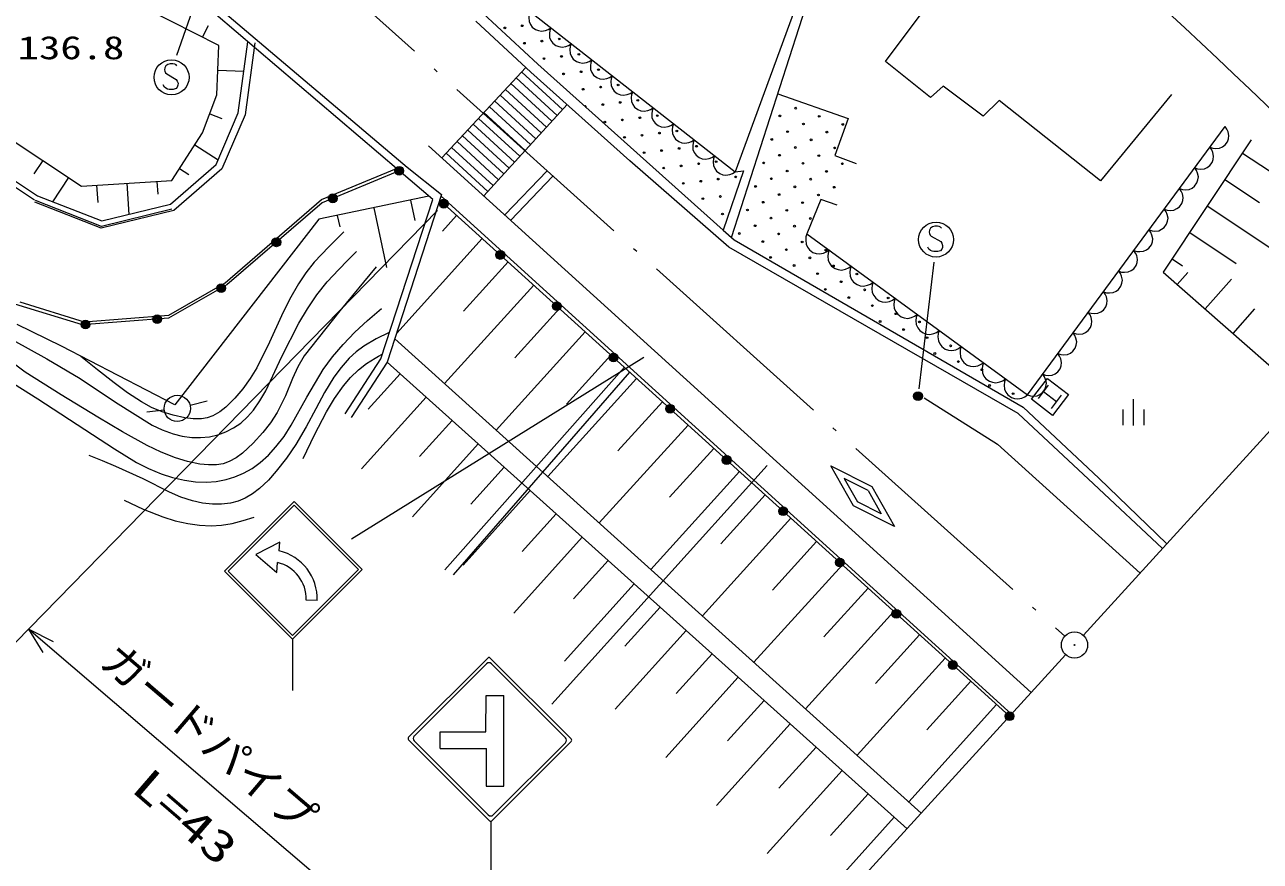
# Model space of a CAD drawing. Units: millimetres, scale not verified. Extents: x -625 to 649156, y -131660 to 228340.
# Drawn here: x 470498 to 540718, y 86480 to 134038 of the extents above; entities that cross this region are included whole.
import ezdxf
from ezdxf.enums import TextEntityAlignment as Align

# ---------------------------------------------------------------- set-up
doc = ezdxf.new("R2010")
doc.units = ezdxf.units.MM
doc.header["$LTSCALE"] = 1000
doc.linetypes.add('LONG_DASHED_DOTTED', pattern=[15.25, 12, -1.5, 0.25, -1.5])
for name, color, linetype, lineweight in [('S-BGD', 7, 'Continuous', 13), ('S-BGD-HTXT', 6, 'Continuous', 13), ('S-BMK', 2, 'LONG_DASHED_DOTTED', 13)]:
    doc.layers.add(name, color=color, linetype=linetype, lineweight=lineweight)
doc.styles.add('ＭＳ ゴシック', font='')
doc.styles.get('ＭＳ ゴシック').set_extended_font_data('MS Gothic')

# ---------------------------------------------------------------- blocks, each defined once
blk = doc.blocks.new('BUHIN1')
at = {"color": 2, "linetype": 'Continuous', "lineweight": 13}
for radius in [746, 22.5]:
    blk.add_circle((0, 0), radius, dxfattribs=at)
blk = doc.blocks.new('BUHIN13')
at = {"color": 7, "linetype": 'Continuous', "lineweight": 13}
blk.add_lwpolyline([(310, 645), (255, 705), (180, 740), (75, 760), (-80, 760), (-210, 725), (-320, 650), (-385, 540), (-390, 425), (-385, 350), (-345, 250), (-275, 195), (270, -120), (330, -210), (370, -335), (360, -455), (325, -550), (255, -640), (100, -685), (-130, -685), (-230, -670), (-325, -625), (-405, -550), (-475, -435)], dxfattribs=at)
blk.add_circle((0, 0), 995, dxfattribs=at)
blk = doc.blocks.new('BUHIN15')
at = {"color": 7, "linetype": 'Continuous', "lineweight": 13}
for radius in [249, 220, 191, 161, 132, 97.5, 67.5, 38.8, 7.5]:
    blk.add_circle((0, 0), radius, dxfattribs=at)
blk = doc.blocks.new('BUHIN16')
at = {"color": 7, "linetype": 'Continuous', "lineweight": 13}
for radius in [249, 220, 191, 161, 132, 97.5, 67.5, 38.8, 7.5]:
    blk.add_circle((0, 0), radius, dxfattribs=at)
blk = doc.blocks.new('BUHIN19')
at = {"color": 7, "linetype": 'Continuous', "lineweight": 13}
for radius in [249, 220, 191, 161, 132, 97.5, 67.5, 38.8, 7.5]:
    blk.add_circle((0, 0), radius, dxfattribs=at)
blk = doc.blocks.new('BUHIN58')
at = {"color": 7, "linetype": 'Continuous', "lineweight": 13}
blk.add_circle((0, 0), 746, dxfattribs=at)
blk = doc.blocks.new('BUHIN59')
at = {"color": 7, "linetype": 'Continuous', "lineweight": 13}
for p, q in [((0, 750), (0, -750)), ((-600, 154), (-600, -746)), ((600, 154), (600, -746))]:
    blk.add_line(p, q, dxfattribs=at)
blk = doc.blocks.new('BUHIN61')
at = {"color": 7, "linetype": 'Continuous', "lineweight": 13}
for centre, radius in [((0, 0), 250), ((0, 0), 219), ((0, 0), 188), ((0, 0), 156), ((0, 0), 125), ((0, 0), 93.8), ((0, -1), 62.5), ((0, 0), 31.2)]:
    blk.add_circle(centre, radius, dxfattribs=at)
blk = doc.blocks.new('BUHIN66')
at = {"color": 7, "linetype": 'Continuous', "lineweight": 13}
blk.add_lwpolyline([(-582, 455), (-643, 287), (-662, 119), (-649, -98), (-575, -268), (-473, -418), (-292, -559), (-121, -623), (61, -653), (275, -614), (431, -553), (582, -455)], dxfattribs=at)
blk = doc.blocks.new('BUHIN67')
at = {"color": 7, "linetype": 'Continuous', "lineweight": 13}
blk.add_lwpolyline([(-627, 458), (-685, 279), (-699, 102), (-677, -125), (-595, -301), (-482, -455), (-287, -597), (-106, -658), (87, -683), (310, -635), (471, -565), (627, -458)], dxfattribs=at)
blk = doc.blocks.new('BUHIN68')
at = {"color": 7, "linetype": 'Continuous', "lineweight": 13}
blk.add_lwpolyline([(-432, -587), (-265, -642), (-98, -656), (115, -637), (280, -559), (426, -454), (560, -272), (617, -102), (642, 79), (597, 289), (532, 440), (432, 587)], dxfattribs=at)

msp = doc.modelspace()

# ---------------------------------------------------------------- linework, layer by layer
at = {"layer": 'S-BGD'}
for p, q in [((481530, 132857), (452130, 147832)), ((519413, 131945), (524690, 139037)), ((480658, 136700), (479128, 132282)), ((496904, 136602), (510869, 125675)), ((510662, 121936), (515120, 135777)), ((514568, 135766), (510869, 125675)), ((481623, 134919), (492236, 125932)), ((491759, 125755), (481363, 134615)), ((499257, 131346), (496140, 134244)), ((496548, 134684), (499662, 131789)), ((480611, 133325), (480949, 133990)), ((481423, 130051), (481530, 132857)), ((482631, 129031), (483180, 133067)), ((483576, 133013), (483020, 128924)), ((481476, 131454), (482953, 131398)), ((494210, 126468), (498979, 131604)), ((501062, 129214), (498742, 131349)), ((504882, 126301), (499257, 131346)), ((499662, 131789), (510186, 122350)), ((521976, 129901), (519413, 131945)), ((500455, 128550), (498130, 130690)), ((498436, 131020), (500759, 128882)), ((480606, 127887), (481423, 130051)), ((499848, 127885), (497518, 130030)), ((497824, 130360), (500151, 128217)), ((513292, 130101), (517291, 128704)), ((522690, 130550), (521976, 129901)), ((524961, 128830), (522690, 130550)), ((535669, 130063), (531645, 125164)), ((501320, 129496), (496584, 124314)), ((496905, 129371), (499241, 127221)), ((497211, 129701), (499544, 127553)), ((525870, 129739), (524961, 128830)), ((531645, 125164), (525870, 129739)), ((481015, 128969), (481699, 128711)), ((481377, 126087), (482631, 129031)), ((483020, 128924), (481709, 125846)), ((496293, 128711), (498633, 126557)), ((496599, 129041), (498937, 126889)), ((517291, 128704), (516545, 126595)), ((478866, 125188), (480606, 127887)), ((495680, 128052), (498026, 125892)), ((495986, 128382), (498330, 126225)), ((527486, 112993), (538719, 128246)), ((469324, 127781), (473729, 124868)), ((480171, 127213), (481493, 126360)), ((527703, 96082), (493447, 127160)), ((495068, 127392), (497419, 125228)), ((495374, 127722), (497722, 125560)), ((540207, 127498), (535205, 119968)), ((467890, 126518), (471218, 124317)), ((494455, 126733), (496812, 124564)), ((494762, 127063), (497115, 124896)), ((516545, 126595), (517745, 126140)), ((539707, 126745), (543815, 124016)), ((471052, 124066), (467704, 126281)), ((471526, 126324), (471018, 125555)), ((478792, 123835), (481377, 126087)), ((481709, 125846), (478981, 123469)), ((479301, 125863), (479823, 125526)), ((487365, 124107), (491622, 125872)), ((493683, 124107), (491759, 125755)), ((492236, 125932), (494194, 124386)), ((497784, 123225), (500196, 125732)), ((510520, 121397), (504882, 126301)), ((511356, 125739), (510186, 122350)), ((510869, 125675), (511356, 125739)), ((472995, 125354), (472085, 123977)), ((473729, 124868), (478866, 125188)), ((476297, 125028), (476408, 123255)), ((478009, 125134), (478055, 124401)), ((500520, 125420), (498108, 122913)), ((538706, 125239), (540679, 123928)), ((471218, 124317), (474878, 122883)), ((474585, 124921), (474646, 123936)), ((494194, 124386), (491094, 114861)), ((494165, 124297), (526581, 94851)), ((474850, 122465), (471072, 123944)), ((474857, 122569), (471108, 124037)), ((474878, 122883), (478792, 123835)), ((481899, 119370), (487365, 124107)), ((493474, 124286), (487218, 122979)), ((490346, 123632), (491053, 120245)), ((490730, 115035), (493683, 124107)), ((492431, 124068), (492673, 122909)), ((526466, 94724), (494313, 123863)), ((515734, 124096), (514955, 122149)), ((516675, 123772), (515734, 124096)), ((537706, 123733), (541490, 121219)), ((478981, 123469), (474850, 122465)), ((478862, 123544), (474857, 122569)), ((487218, 122979), (479024, 112420)), ((488261, 123197), (488398, 122539)), ((495044, 123200), (494233, 122306)), ((510186, 122350), (510812, 121806)), ((536705, 122227), (539356, 120466)), ((496505, 121876), (491644, 116511)), ((510812, 121806), (527245, 112296)), ((514955, 122149), (527486, 112993)), ((526963, 111940), (510520, 121397)), ((497967, 120551), (495430, 117752)), ((521328, 113337), (522189, 120545)), ((535705, 120721), (536290, 120332)), ((535205, 119968), (543136, 113007)), ((535998, 119272), (536593, 119949)), ((537584, 117879), (539073, 119576)), ((478693, 117527), (481899, 119370)), ((499428, 119227), (494359, 113633)), ((470216, 118275), (473876, 117153)), ((473876, 117153), (478693, 117527)), ((500890, 117902), (498357, 115108)), ((539170, 116487), (540400, 117888)), ((472582, 115757), (470071, 117005)), ((502351, 116578), (497289, 110993)), ((521451, 89224), (491525, 116185)), ((479024, 112420), (472582, 115757)), ((503813, 115254), (501284, 112463)), ((488711, 111922), (490730, 115035)), ((491094, 114861), (489047, 111705)), ((505680, 115128), (489072, 104784)), ((491094, 114861), (520641, 88335)), ((494382, 103056), (504577, 114561)), ((491833, 114198), (490019, 112177)), ((504871, 114294), (494857, 102759)), ((505274, 113929), (500220, 108352)), ((528110, 112797), (528681, 113541)), ((529139, 112598), (528395, 113169)), ((479894, 112412), (480863, 112661)), ((493310, 112872), (489645, 108789)), ((506736, 112605), (504210, 109818)), ((521613, 112834), (525775, 110190)), ((528853, 112226), (529424, 112970)), ((478424, 112132), (477432, 112008)), ((531245, 107936), (526963, 111940)), ((527245, 112296), (531545, 108267)), ((494788, 111546), (492937, 109484)), ((508197, 111280), (503151, 105712)), ((496265, 110219), (492527, 106056)), ((509659, 109956), (507137, 107174)), ((525775, 110190), (533884, 102861)), ((497742, 108893), (495855, 106791)), ((512700, 108980), (500452, 95411)), ((517608, 106695), (516320, 108965)), ((516320, 108965), (518645, 107779)), ((511120, 108631), (506082, 103071)), ((518428, 107553), (517074, 108243)), ((517074, 108243), (517824, 106921)), ((531545, 108267), (535404, 104528)), ((499220, 107567), (495409, 103322)), ((518428, 107553), (519178, 106231)), ((518645, 107779), (519933, 105509)), ((535167, 104268), (531245, 107936)), ((485807, 106930), (481854, 102978)), ((489676, 103061), (485807, 106930)), ((512581, 107307), (510064, 104529)), ((519178, 106231), (517824, 106921)), ((482066, 102978), (485807, 106718)), ((485807, 106718), (489464, 103061)), ((500697, 106240), (498773, 104098)), ((519933, 105509), (517608, 106695)), ((514043, 105982), (509012, 100431)), ((502174, 104914), (498291, 100588)), ((515504, 104658), (512991, 101884)), ((484993, 104622), (483628, 103922)), ((484960, 104124), (484993, 104622)), ((483628, 103922), (484827, 102895)), ((484827, 102895), (484860, 103459)), ((503652, 103588), (501692, 101405)), ((516966, 103333), (511943, 97791)), ((481854, 102978), (485724, 99108)), ((485724, 99320), (482066, 102978)), ((485724, 99108), (489676, 103061)), ((489464, 103061), (485724, 99320)), ((505129, 102261), (501173, 97855)), ((518427, 102009), (515918, 99240)), ((487119, 101300), (486488, 101333)), ((506606, 100935), (504610, 98712)), ((519889, 100684), (514874, 95150)), ((485724, 99108), (485724, 96199)), ((508084, 99609), (504055, 95121)), ((521350, 99360), (518845, 96595)), ((496813, 98035), (492311, 93533)), ((496742, 97709), (492636, 93603)), ((501556, 93433), (496954, 98035)), ((501231, 93504), (497025, 97709)), ((509561, 98283), (507528, 96018)), ((522812, 98036), (517804, 92510)), ((511038, 96956), (506936, 92387)), ((524273, 96711), (521772, 93950)), ((496702, 93840), (496725, 95906)), ((496725, 95906), (497723, 95906)), ((497723, 90754), (497723, 95906)), ((512516, 95630), (510446, 93325)), ((525735, 95387), (520735, 89870)), ((513993, 94304), (509818, 89654)), ((494115, 93840), (496702, 93840)), ((494115, 92887), (494115, 93840)), ((492311, 93391), (496912, 88789)), ((492636, 93320), (496842, 89115)), ((494115, 92887), (496748, 92887)), ((496725, 92887), (496725, 90754)), ((497054, 88789), (501556, 93292)), ((501231, 93221), (497125, 89115)), ((515470, 92977), (513365, 90632)), ((516947, 91651), (512700, 86920)), ((496725, 90754), (497723, 90754)), ((518425, 90325), (516283, 87939)), ((496984, 88760), (496984, 85486)), ((519902, 88998), (515582, 84186))]:
    msp.add_line(p, q, dxfattribs=at)
for points in [[(491781, 125737), (487411, 123920), (481988, 119245), (478675, 117348), (473781, 116981), (469934, 118157), (466381, 120294), (462297, 124095), (458423, 127622), (449949, 135438), (446105, 137530), (439216, 140370), (428915, 143091)], [(488638, 122260), (487775, 121419), (486953, 120535), (486479, 119937), (486053, 119302), (485552, 118416), (485096, 117487), (484413, 115987), (483681, 114524), (483316, 113918), (482900, 113346), (482436, 112806), (481923, 112302), (481578, 112034), (481190, 111810), (480873, 111691), (480543, 111631), (480074, 111631), (479602, 111692), (478941, 111834), (478304, 112033), (477703, 112287), (477126, 112597), (476338, 113109), (475579, 113674), (474627, 114427), (473689, 115184)], [(469813, 116125), (471751, 115050), (473656, 113924), (475665, 112585), (477732, 111282), (478318, 111002), (478930, 110777), (479448, 110647), (479988, 110575), (480492, 110566), (480994, 110617), (481468, 110727), (481935, 110898), (482366, 111120), (482771, 111395), (483156, 111739), (483496, 112123), (483869, 112650), (484200, 113226), (485118, 115179), (486074, 117075), (486563, 117893), (487100, 118676), (487696, 119418), (488342, 120126), (488840, 120635), (489354, 121146)], [(490467, 120271), (488409, 117767), (486388, 115210), (486029, 114582), (485723, 113925), (485312, 112948), (484845, 111999), (484461, 111412), (484025, 110856), (483477, 110259), (482872, 109690), (482508, 109418), (482121, 109203), (481771, 109083), (481404, 109020), (480934, 109010), (480444, 109063), (479752, 109213), (479071, 109421), (478251, 109741), (477456, 110114), (476049, 110892), (474652, 111733), (472563, 112992), (470529, 114286), (469331, 115179)], [(468107, 114743), (471247, 112770), (474353, 110747), (475594, 109921), (476860, 109150), (477536, 108801), (478257, 108498), (478903, 108292), (479581, 108141), (480206, 108060), (480832, 108040), (481388, 108078), (481942, 108176), (482448, 108328), (482934, 108538), (483421, 108818), (483880, 109151), (484349, 109571), (484777, 110033), (485238, 110636), (485646, 111268), (486526, 112865), (487457, 114429), (487997, 115162), (488592, 115868), (489260, 116562), (489974, 117219), (490376, 117560), (490783, 117896)], [(491218, 116534), (490476, 116178), (489770, 115773), (489332, 115447), (488931, 115074), (488477, 114556), (488071, 114002), (487529, 113121), (487037, 112205), (486496, 111174), (485905, 110178), (485378, 109405), (484792, 108655), (484346, 108146), (483850, 107675), (483450, 107370), (483022, 107120), (482621, 106954), (482188, 106842), (481688, 106780), (481178, 106779), (480607, 106841), (480040, 106964), (479372, 107183), (478730, 107457), (477222, 108216), (475679, 108924), (474923, 109239), (474163, 109546)], [(486330, 109387), (486961, 110718), (487649, 112028), (488103, 112780), (488609, 113500), (489016, 113985), (489464, 114424), (489918, 114778), (490409, 115083), (490610, 115197), (490821, 115313)], [(476151, 107001), (477234, 106504), (478339, 106063), (479046, 105842), (479774, 105677), (480435, 105587), (481100, 105558), (481690, 105589), (482281, 105682), (482918, 105847), (483547, 106047)]]:
    msp.add_lwpolyline(points, dxfattribs=at)
msp.add_lwpolyline([(529819, 113022), (528905, 111832), (527715, 112745), (528629, 113935)], close=True, dxfattribs=at)
for centre, radius in [((497782, 133856), 49.8), ((498774, 133978), 49.8), ((498896, 132985), 49.8), ((499888, 133106), 49.8), ((500881, 133227), 49.8), ((500009, 132113), 49.8), ((501002, 132235), 49.8), ((501995, 132356), 49.8), ((502116, 131363), 49.8), ((503108, 131484), 49.8), ((501123, 131242), 49.8), ((504222, 130613), 49.8), ((502237, 130370), 49.8), ((503230, 130492), 49.8), ((503351, 129499), 49.8), ((504343, 129620), 49.8), ((505336, 129741), 49.8), ((514315, 129293), 49.8), ((503472, 128506), 49.8), ((504464, 128627), 49.8), ((505457, 128749), 49.8), ((506450, 128870), 49.8), ((513416, 128855), 49.8), ((515652, 128832), 49.8), ((505578, 127756), 49.8), ((506571, 127877), 49.8), ((507563, 127998), 49.8), ((513854, 127956), 49.8), ((514753, 128394), 49.8), ((516089, 127933), 49.8), ((516988, 128370), 49.8), ((504586, 127635), 49.8), ((508677, 127127), 49.8), ((512955, 127518), 49.8), ((514292, 127057), 49.8), ((515190, 127495), 49.8), ((505699, 126763), 49.8), ((506692, 126884), 49.8), ((507685, 127006), 49.8), ((513393, 126619), 49.8), ((515628, 126596), 49.8), ((516527, 127034), 49.8), ((506813, 125892), 49.8), ((507806, 126013), 49.8), ((508798, 126134), 49.8), ((509791, 126255), 49.8), ((512494, 126181), 49.8), ((513830, 125720), 49.8), ((514729, 126158), 49.8), ((516066, 125697), 49.8), ((516965, 126135), 49.8), ((507927, 125020), 49.8), ((508920, 125141), 49.8), ((509912, 125263), 49.8), ((510905, 125384), 49.8), ((512931, 125282), 49.8), ((515167, 125259), 49.8), ((510033, 124270), 49.8), ((512033, 124844), 49.8), ((513369, 124383), 49.8), ((514268, 124821), 49.8), ((515605, 124360), 49.8), ((516504, 124798), 49.8), ((509041, 124149), 49.8), ((512470, 123945), 49.8), ((514706, 123922), 49.8), ((510154, 123277), 49.8), ((511571, 123507), 49.8), ((512908, 123046), 49.8), ((513807, 123484), 49.8), ((515144, 123023), 49.8), ((511110, 122170), 49.8), ((512009, 122608), 49.8), ((513346, 122147), 49.8), ((514245, 122585), 49.8), ((484800, 121669), 249), ((484800, 121669), 220), ((484800, 121669), 191), ((484800, 121669), 161), ((484800, 121669), 132), ((484800, 121669), 97.5), ((484800, 121669), 67.5), ((484800, 121669), 38.8), ((484800, 121669), 7.5), ((512447, 121709), 49.8), ((514683, 121686), 49.8), ((512885, 120810), 49.8), ((513784, 121248), 49.8), ((515121, 120787), 49.8), ((516020, 121225), 49.8), ((514222, 120349), 49.8), ((516458, 120326), 49.8), ((515559, 119888), 49.8), ((516896, 119427), 49.8), ((517795, 119865), 49.8), ((481661, 119058), 249), ((481661, 119058), 220), ((481661, 119058), 191), ((481661, 119058), 161), ((481661, 119058), 132), ((481661, 119058), 97.5), ((481661, 119058), 67.5), ((481661, 119058), 38.8), ((481661, 119058), 7.5), ((515997, 118989), 49.8), ((518233, 118966), 49.8), ((517334, 118528), 49.8), ((518671, 118067), 49.8), ((519570, 118505), 49.8), ((520008, 117606), 49.8), ((519109, 117168), 49.8), ((520446, 116707), 49.8), ((521345, 117145), 49.8), ((521783, 116246), 49.8), ((522221, 115347), 49.8), ((523120, 115785), 49.8), ((523558, 114886), 49.8), ((524895, 114425), 49.8), ((525333, 113526), 49.8), ((526670, 113065), 49.8)]:
    msp.add_circle(centre, radius, dxfattribs=at)
for centre, radius, start, end in [((502358, 129378), 49.8, 311.95569, 144.27055), ((526232, 113964), 49.8, 205.55871, 262.12966), ((484332, 101407), 2788, 357.80914, 77.00156), ((484400, 101421), 2090, 357.60504, 77.27209), ((496884, 97568), 200, 45, 135), ((496884, 97964), 100, 45, 135), ((492381, 93462), 100, 135, 225), ((492777, 93462), 200, 135, 225), ((501089, 93362), 200, 315, 45), ((501485, 93362), 100, 315, 45), ((496983, 89256), 200, 225, 315), ((496983, 88860), 100, 225, 315)]:
    msp.add_arc(centre, radius, start, end, dxfattribs=at)
at = {"layer": 'S-BGD-HTXT'}
for p, q in [((493961, 123471), (469999, 98930)), ((530665, 99330), (545807, 115937)), ((470726, 99676), (493919, 79839)), ((529654, 98222), (512195, 79071))]:
    msp.add_line(p, q, dxfattribs=at)
msp.add_lwpolyline([(471547, 98348), (470726, 99676), (472124, 98984)], dxfattribs=at)
msp.add_arc((347280, -69730), 277900, 43.18286, 59.90528, dxfattribs=at)
at = {"layer": 'S-BMK'}
msp.add_line((483723, 140552), (529602, 99277), dxfattribs=at)

# ---------------------------------------------------------------- block references
at = {"layer": 'S-BGD'}
for name, p in [('BUHIN66', (499814, 134325)), ('BUHIN66', (500978, 133415)), ('BUHIN66', (502141, 132504)), ('BUHIN13', (478841, 131047)), ('BUHIN66', (503305, 131593)), ('BUHIN66', (504469, 130683)), ('BUHIN66', (505633, 129772)), ('BUHIN66', (506796, 128862)), ('BUHIN66', (507960, 127951)), ('BUHIN68', (538287, 127660)), ('BUHIN66', (509124, 127040)), ('BUHIN66', (510287, 126130)), ('BUHIN68', (537423, 126486)), ('BUHIN16', (491781, 125737)), ('BUHIN68', (536559, 125313)), ('BUHIN16', (488004, 124167)), ('BUHIN68', (535695, 124140)), ('BUHIN15', (494313, 123863)), ('BUHIN68', (534831, 122966)), ('BUHIN13', (522294, 121826)), ('BUHIN68', (533966, 121793)), ('BUHIN67', (515582, 121692)), ('BUHIN15', (497528, 120949)), ('BUHIN67', (516835, 120776)), ('BUHIN68', (533102, 120620)), ('BUHIN67', (518088, 119860)), ('BUHIN67', (519341, 118945)), ('BUHIN68', (532238, 119446)), ('BUHIN68', (531374, 118273)), ('BUHIN15', (500743, 118035)), ('BUHIN67', (520594, 118029)), ('BUHIN19', (478028, 117300)), ('BUHIN67', (521847, 117113)), ('BUHIN68', (530510, 117100)), ('BUHIN19', (473950, 116994)), ('BUHIN67', (523100, 116198)), ('BUHIN68', (529646, 115926)), ('BUHIN15', (503959, 115121)), ('BUHIN67', (524353, 115282)), ('BUHIN68', (528782, 114753)), ('BUHIN67', (525606, 114367)), ('BUHIN67', (526859, 113451)), ('BUHIN68', (527918, 113580)), ('BUHIN61', (521265, 112925)), ('BUHIN58', (479168, 112225)), ('BUHIN15', (507174, 112207)), ('BUHIN59', (533500, 112010)), ('BUHIN15', (510389, 109293)), ('BUHIN15', (513605, 106380)), ('BUHIN15', (516820, 103466)), ('BUHIN15', (520035, 100552)), ('BUHIN15', (523250, 97638)), ('BUHIN15', (526466, 94724))]:
    msp.add_blockref(name, p, dxfattribs=at)
at = {"layer": 'S-BMK'}
msp.add_blockref('BUHIN1', (530159, 98776), dxfattribs=at)

# ---------------------------------------------------------------- texts
at = {"layer": 'S-BGD', "style": 'ＭＳ ゴシック', "width": 1.35}
msp.add_text('136.8', height=1320, dxfattribs=at).set_placement((470099, 131679), align=Align.BOTTOM_LEFT)
at = {"layer": 'S-BGD-HTXT', "style": 'ＭＳ ゴシック'}
msp.add_text('ガードパイプ', height=1833, rotation=319.5, dxfattribs=at).set_placement((474320, 97264), align=Align.BOTTOM_LEFT)
at = {"layer": 'S-BGD-HTXT', "style": 'ＭＳ ゴシック', "width": 1.35}
msp.add_text('L=43.0', height=1833, rotation=319.2, dxfattribs=at).set_placement((476111, 90102), align=Align.BOTTOM_LEFT)

doc.saveas('drawing.dxf')
